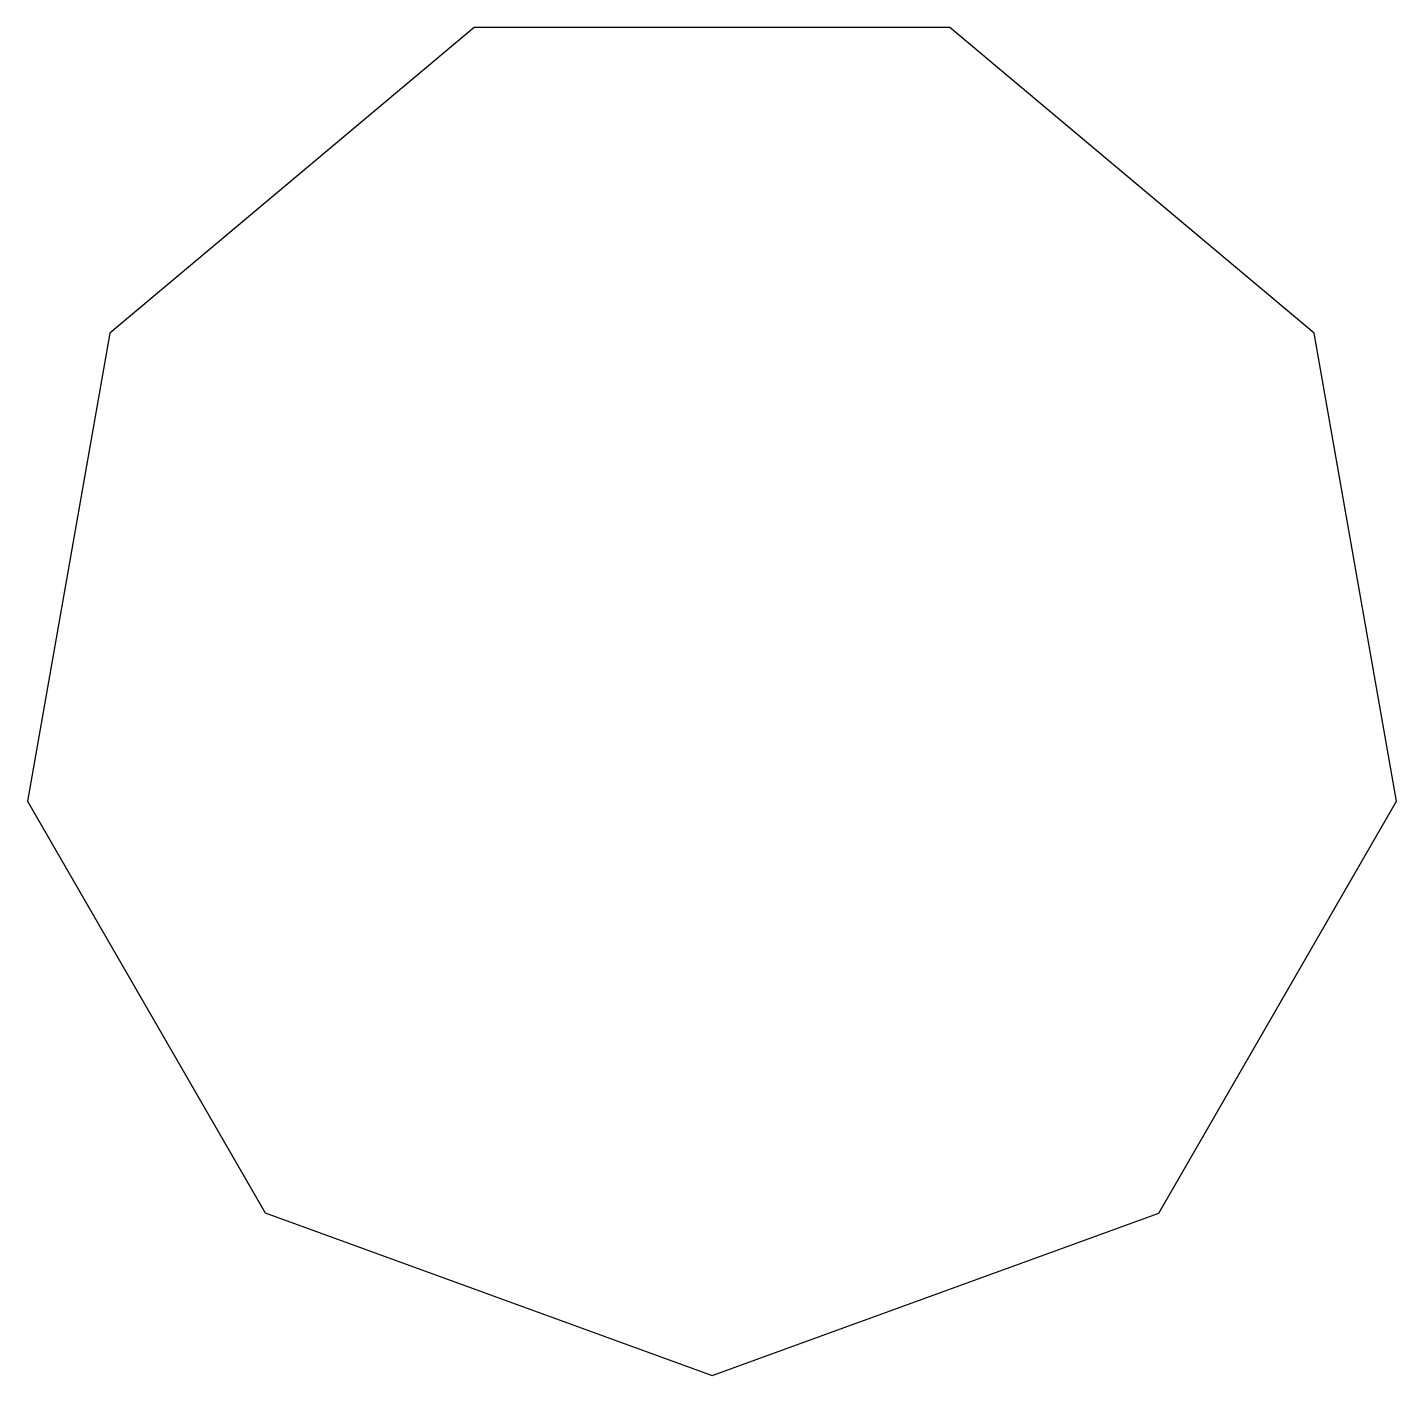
# Model space of a CAD drawing. Extents: x -6.5 to 6.5, y -6.6 to 6.2.
import ezdxf

# ---------------------------------------------------------------- set-up
doc = ezdxf.new("R2010")
doc.units = 0
doc.header["$MEASUREMENT"] = 0
doc.layers.get('0').update_dxf_attribs({"linetype": 'CONTINUOUS'})

# ---------------------------------------------------------------- blocks, each defined once
blk = doc.blocks.new('SHAPE2DVIEW')
at = {"color": 0}
blk.add_lwpolyline([(0, -6.598), (4.241, -5.055), (6.498, -1.146), (5.714, 3.299), (2.257, 6.2), (-2.257, 6.2), (-5.714, 3.299), (-6.498, -1.145), (-4.242, -5.054), (0, -6.598)], dxfattribs=at)

msp = doc.modelspace()

# ---------------------------------------------------------------- block references
at = {"color": 0}
msp.add_blockref('SHAPE2DVIEW', (0, 0), dxfattribs=at)

doc.saveas('drawing.dxf')
